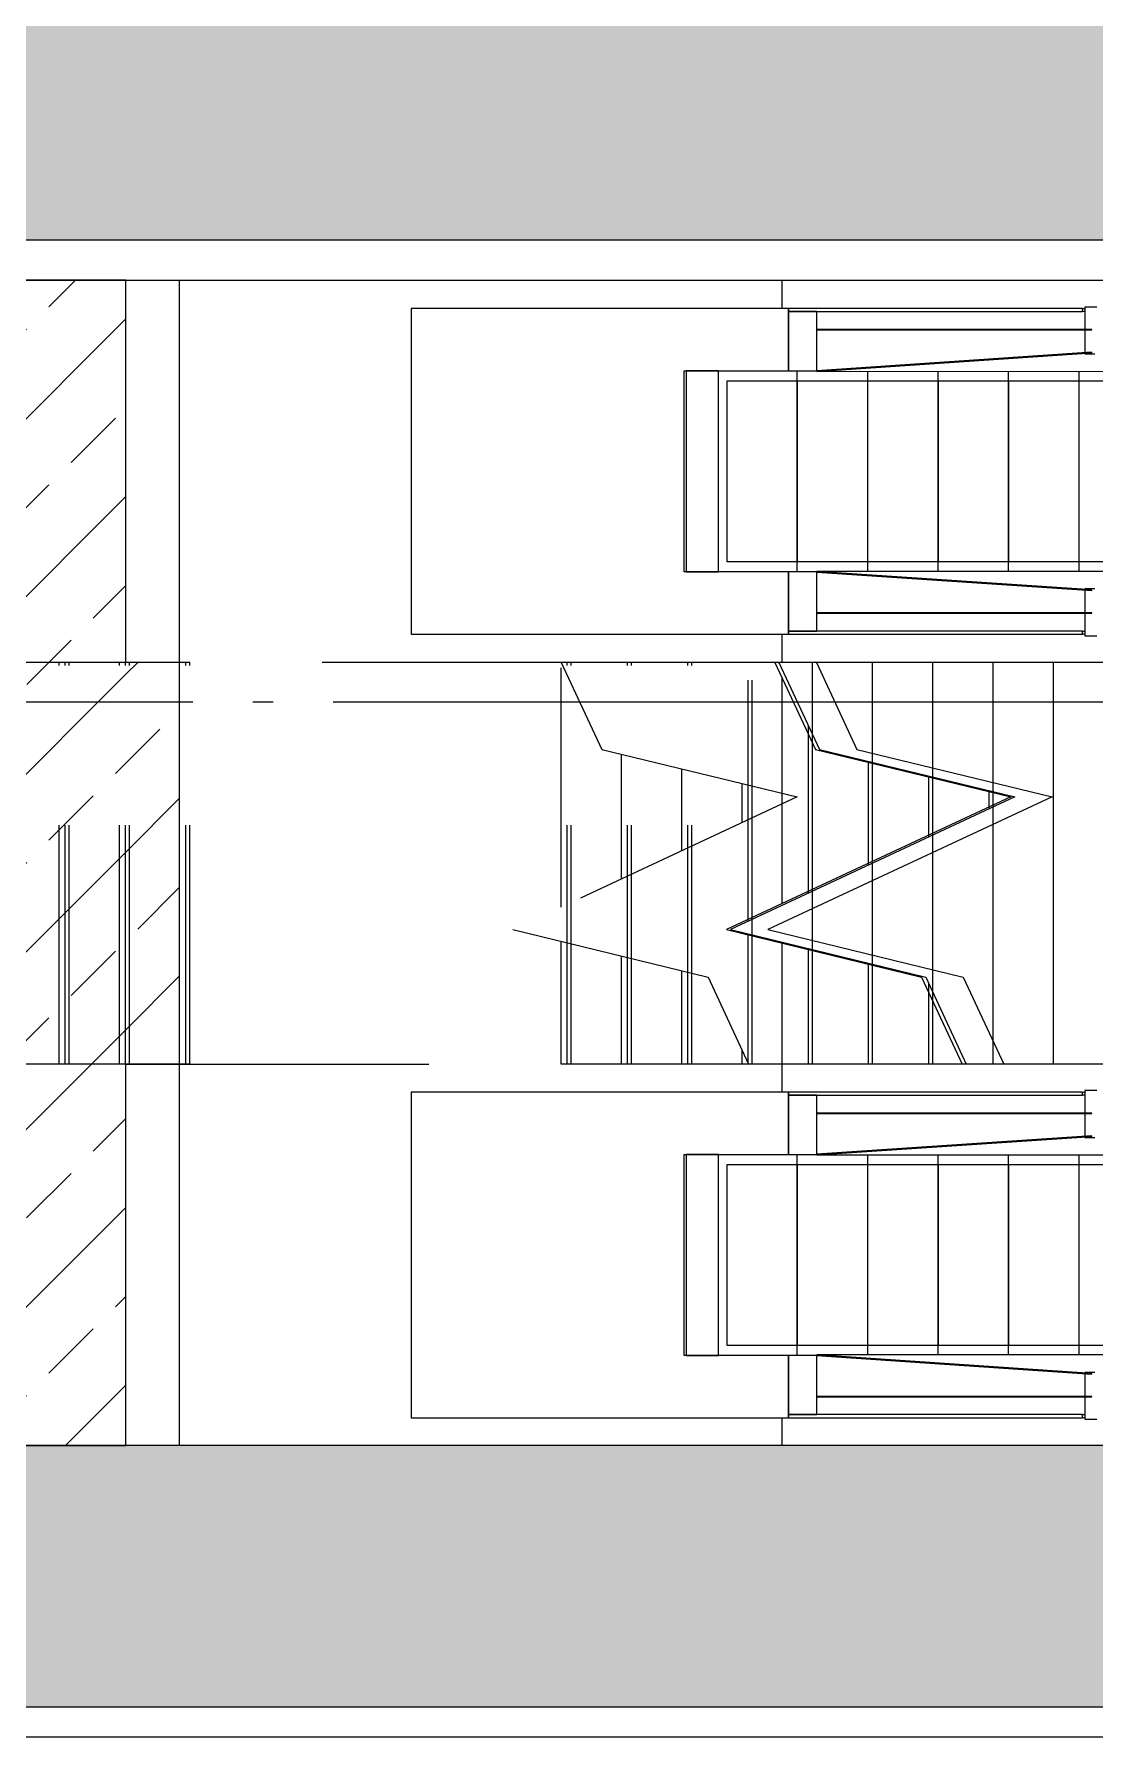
# Model space of a CAD drawing. Header units: metres. Extents: x -201 to 705, y -63 to 42.
# Drawn here: x 527.56 to 532.85, y -22.15 to -13.67 of the extents above; entities that cross this region are included whole.
import ezdxf

# ---------------------------------------------------------------- set-up
doc = ezdxf.new("R2010")
doc.units = ezdxf.units.M
for name, pattern in [('Grid Line', [11.1125, 6.35, -1.5875, 1.5875, -1.5875]), ('HAT AKSI', [5.6, 5, -0.3, 0, -0.3]), ('Overhead', [1.984375, 1.190625, -0.79375])]:
    doc.linetypes.add(name, pattern=pattern)
for name, color, linetype, lineweight in [('A-----NPP', 7, 'Continuous', 9), ('A-SECTMBM', 7, 'Overhead', 9), ('A_AREA', 7, 'Continuous', 9), ('A_GRID', 7, 'Continuous', 9), ('A_HATCH', 7, 'Continuous', 9), ('A_RC', 7, 'Continuous', 9), ('A_STAIR', 7, 'Continuous', 9), ('A_WALL', 7, 'Continuous', 9), ('G-PLANOTM', 7, 'Continuous', 9)]:
    doc.layers.add(name, color=color, linetype=linetype, lineweight=lineweight)
pattern_1 = [(45, (0, 0), (-0.442274, 0.442274), []), (45, (0.4423, 0), (-0.442274, 0.442274), [0.31274, -0.15637])]

# ---------------------------------------------------------------- blocks, each defined once
blk = doc.blocks.new('Floors4 - Floors-4264354-14_73 _17_73_ TEKNİK KAT _FFL__ANAHTAR PLAN')
at = {"layer": 'A_HATCH', "true_color": 0x787878}
h = blk.add_hatch(dxfattribs=at)
h.set_pattern_fill('FP_3', color=8, style=0, pattern_type=2)
h.set_pattern_definition(pattern_1)
h.paths.add_polyline_path([(-154.8056, -20.7), (-154.2931, -20.7), (-154.2931, -14.9), (-155.0931, -14.9), (-155.0931, -20.7)])
at = {"layer": 'A_RC', "lineweight": 18}
for p, q in [((-154.2931, -14.9), (-155.0931, -14.9)), ((-155.0931, -14.9), (-155.0931, -20.7)), ((-154.2931, -16.8018), (-154.2931, -14.9)), ((-154.2931, -20.7), (-154.2931, -18.8018)), ((-155.0931, -20.7), (-154.2931, -20.7))]:
    blk.add_line(p, q, dxfattribs=at)
at = {"layer": 'A_RC'}
for p, q in [((-154.025, -16.8018), (-154.025, -14.9)), ((-154.025, -20.7), (-154.025, -18.8018))]:
    blk.add_line(p, q, dxfattribs=at)
blk = doc.blocks.new('Floors 6 - Floors 6-4287863-14_73 _17_73_ TEKNİK KAT _FFL__ANAHTAR PLAN')
at = {"layer": 'A_HATCH', "true_color": 0x787878}
h = blk.add_hatch(dxfattribs=at)
h.set_pattern_fill('FP_3', color=8, style=0, pattern_type=2)
h.set_pattern_definition(pattern_1)
h.paths.add_polyline_path([(-154.2931, -18.8018), (-154.025, -18.8018), (-154.025, -16.8018), (-154.2931, -16.8018), (-154.2931, -17.8671)])
at = {"layer": 'A_RC', "lineweight": 18}
for p, q in [((-154.025, -16.8018), (-154.2931, -16.8018)), ((-154.025, -18.8018), (-154.025, -16.8018)), ((-154.2931, -18.8018), (-154.025, -18.8018))]:
    blk.add_line(p, q, dxfattribs=at)
blk = doc.blocks.new('IC-TKN-M7-S22-000-10-A1-32-K-T-6C-200_rvt-3-14_73 _17_73_ TEKNİK KAT _FFL__ANAHTAR PLAN')
at = {"layer": 'A_HATCH', "true_color": 0x787878}
h = blk.add_hatch(dxfattribs=at)
h.set_pattern_fill('FP_3', color=8, style=0, pattern_type=2)
h.set_pattern_definition(pattern_1)
h.paths.add_polyline_path([(-147.926, -22), (-125.85, -22), (-125.85, -20.7), (-186.5, -20.7), (-186.5, -22), (-149.6459, -22)])
at = {"layer": 'A-----NPP'}
blk.add_line((-186.55, -22.15), (-125.7509, -22.15), dxfattribs=at)
at = {"layer": 'A-SECTMBM'}
for p, q in [((-154.025, -16.8018), (-157.625, -16.8018)), ((-154.625, -18.8018), (-154.625, -16.8018)), ((-154.625, -18.8018), (-154.625, -16.8018)), ((-154.325, -18.8018), (-154.325, -16.8018)), ((-154.325, -18.8018), (-154.325, -16.8018)), ((-152.125, -16.8018), (-154.025, -16.8018)), ((-154.025, -18.8018), (-154.025, -16.8018)), ((-154.025, -18.8018), (-154.025, -16.8018)), ((-152.125, -18.0192), (-152.125, -16.8018)), ((-152.125, -16.8018), (-151.9228, -17.2353)), ((-152.125, -18.0192), (-152.125, -16.8018)), ((-151.9228, -17.2353), (-150.9506, -17.4716)), ((-151.825, -17.8793), (-151.825, -17.2591)), ((-151.825, -17.8793), (-151.825, -17.2591)), ((-151.525, -17.7394), (-151.525, -17.332)), ((-151.525, -17.7394), (-151.525, -17.332)), ((-151.225, -17.5995), (-151.225, -17.4049)), ((-151.225, -17.5995), (-151.225, -17.4049)), ((-150.9506, -17.4716), (-152.3667, -18.1319)), ((-152.3667, -18.1319), (-151.3945, -18.3682)), ((-152.125, -18.8018), (-152.125, -18.1907)), ((-152.125, -18.8018), (-152.125, -18.1907)), ((-151.825, -18.8018), (-151.825, -18.2636)), ((-151.825, -18.8018), (-151.825, -18.2636)), ((-151.525, -18.8018), (-151.525, -18.3365)), ((-151.525, -18.8018), (-151.525, -18.3365)), ((-151.3945, -18.3682), (-151.1924, -18.8018)), ((-154.025, -18.8018), (-157.625, -18.8018)), ((-154.025, -18.8018), (-152.125, -18.8018)), ((-151.1924, -18.8018), (-152.125, -18.8018)), ((-151.225, -18.8018), (-151.225, -18.7318)), ((-151.225, -18.8018), (-151.225, -18.7318))]:
    blk.add_line(p, q, dxfattribs=at)
at = {"layer": 'A_RC'}
for p, q in [((-151.025, -15.0409), (-151.025, -14.9)), ((-151.025, -16.8018), (-151.025, -16.6609)), ((-151.025, -18.0023), (-151.025, -16.8796)), ((-151.025, -18.9409), (-151.025, -18.1995)), ((-151.025, -20.7), (-151.025, -20.5609))]:
    blk.add_line(p, q, dxfattribs=at)
at = {"layer": 'A_STAIR'}
for p, q in [((-150.855, -16.8018), (-150.6528, -17.2353)), ((-150.6528, -17.2353), (-149.6806, -17.4716)), ((-149.6806, -17.4716), (-151.0967, -18.1319)), ((-151.0967, -18.1319), (-150.1245, -18.3682)), ((-150.1245, -18.3682), (-149.9224, -18.8018))]:
    blk.add_line(p, q, dxfattribs=at)
at = {"layer": 'A_WALL', "lineweight": 18}
for p, q in [((-125.85, -20.7), (-185.2, -20.7)), ((-186.5, -22), (-125.85, -22))]:
    blk.add_line(p, q, dxfattribs=at)
at = {"layer": 'A_RC', "lineweight": 9}
for name in ['Floors4 - Floors-4264354-14_73 _17_73_ TEKNİK KAT _FFL__ANAHTAR PLAN', 'Floors 6 - Floors 6-4287863-14_73 _17_73_ TEKNİK KAT _FFL__ANAHTAR PLAN']:
    blk.add_blockref(name, (0, 0), dxfattribs=at)
blk = doc.blocks.new('D1010_30_Yürüyen Merdiven_1105mm - 4 Basamak - 11_05m - Yürüyen Merdiven_1105mm - 4 Basamak - 11_05m-3549064-14_73 _17_73_ TEKNİK KAT _FFL__ANAHTAR PLAN')
at = {"layer": 'G-PLANOTM'}
for p, q in [((-1.11, -5.6165), (-1.11, -7.4965)), ((0.51, -5.6165), (-1.11, -5.6165)), ((0.51, -7.4965), (0.51, -5.6165)), ((-0.8, -7.4965), (-0.8, -6.9756)), ((-0.8, -6.9756), (0.2, -6.9756)), ((0.2, -6.9858), (-0.8, -6.9858)), ((-0.8, -6.9858), (-0.8, -7.1474)), ((0.2, -6.9756), (0.2, -7.4965)), ((0.2, -7.1474), (0.2, -6.9858)), ((-0.8, -7.1474), (0.2, -7.1474)), ((-0.75, -7.5395), (-0.75, -7.1896)), ((-0.75, -7.1896), (0.15, -7.1896)), ((0.15, -7.1896), (0.15, -7.5395)), ((-1.095, -7.4965), (-1.11, -7.4965)), ((-1.11, -7.4965), (-1.11, -8.9592)), ((-1.11, -7.4965), (-0.8, -7.4965)), ((-1.095, -8.9592), (-1.095, -7.4965)), ((-0.8, -7.4965), (-1.095, -7.4965)), ((-1.095, -7.4965), (-1.095, -7.6364)), ((-0.8, -7.6364), (-0.8, -7.4965)), ((-0.8, -7.5395), (-0.75, -7.5395)), ((-0.75, -7.5395), (0.15, -7.5395)), ((-0.75, -7.8902), (-0.75, -7.5403)), ((-0.75, -7.5403), (0.15, -7.5403)), ((0.15, -7.5395), (0.2, -7.5395)), ((0.15, -7.5403), (0.15, -7.8902)), ((0.2, -7.4965), (0.2, -7.6364)), ((0.495, -7.4965), (0.2, -7.4965)), ((0.2, -7.4965), (0.51, -7.4965)), ((0.495, -7.4965), (0.495, -8.9592)), ((0.51, -7.4965), (0.495, -7.4965)), ((0.495, -7.6364), (0.495, -7.4965)), ((0.51, -8.9592), (0.51, -7.4965)), ((-1.095, -7.6364), (-0.8, -7.6364)), ((-1.0039, -7.6364), (-1.0055, -7.6364)), ((-1.0055, -7.6364), (-1.0055, -9.0065)), ((-1.0039, -9.0065), (-1.0039, -7.6364)), ((-0.8009, -7.6364), (-0.8929, -9.0065)), ((-0.8896, -9.0065), (-0.7976, -7.6364)), ((-0.7976, -7.6364), (-0.8009, -7.6364)), ((-0.7982, -9.6935), (-0.7976, -7.6364)), ((0.2009, -7.6364), (0.1976, -7.6364)), ((0.1976, -7.6364), (0.2896, -9.0065)), ((0.1976, -7.6364), (0.1982, -9.6935)), ((0.2, -7.6364), (0.495, -7.6364)), ((0.2929, -9.0065), (0.2009, -7.6364)), ((0.4055, -7.6364), (0.4039, -7.6364)), ((0.4039, -7.6364), (0.4039, -9.0065)), ((0.4055, -9.0065), (0.4055, -7.6364)), ((-0.7977, -7.8902), (-0.75, -7.8902)), ((-0.75, -7.8902), (0.15, -7.8902)), ((-0.75, -8.241), (-0.75, -7.8911)), ((-0.75, -7.8911), (0.15, -7.8911)), ((0.15, -7.8902), (0.1977, -7.8902)), ((0.15, -7.8911), (0.15, -8.241)), ((-0.7978, -8.241), (-0.75, -8.241)), ((-0.75, -8.241), (0.15, -8.241)), ((-0.75, -8.5917), (-0.75, -8.2418)), ((-0.75, -8.2418), (0.15, -8.2418)), ((0.15, -8.241), (0.1978, -8.241)), ((0.15, -8.2418), (0.15, -8.5917)), ((-0.7979, -8.5917), (-0.75, -8.5917)), ((-0.75, -8.5917), (0.15, -8.5917)), ((-0.75, -8.9424), (-0.75, -8.5925)), ((-0.75, -8.5925), (0.15, -8.5925)), ((0.15, -8.5917), (0.1979, -8.5917)), ((0.15, -8.5925), (0.15, -8.9424)), ((-0.8872, -8.9715), (-1.1179, -8.9715)), ((-1.1179, -8.9715), (-1.1179, -9.0315)), ((-1.11, -8.9592), (-1.095, -8.9592)), ((-1.11, -8.9715), (-1.11, -8.9592)), ((-1.095, -8.9592), (-1.095, -8.9715)), ((-0.8849, -9.0215), (-0.8849, -8.9715)), ((-0.798, -8.9424), (-0.75, -8.9424)), ((-0.75, -8.9424), (0.15, -8.9424)), ((-0.75, -9.2931), (-0.75, -8.9432)), ((-0.75, -8.9432), (0.15, -8.9432)), ((0.15, -8.9424), (0.198, -8.9424)), ((0.15, -8.9432), (0.15, -9.2931)), ((0.2849, -8.9715), (0.2849, -9.0215)), ((0.5179, -8.9715), (0.2872, -8.9715)), ((0.495, -8.9592), (0.51, -8.9592)), ((0.495, -8.9715), (0.495, -8.9592)), ((0.51, -8.9592), (0.51, -8.9715)), ((0.5179, -9.0315), (0.5179, -8.9715)), ((-1.0055, -9.0065), (-1.0039, -9.0065)), ((-0.8929, -9.0065), (-0.8896, -9.0065)), ((0.2896, -9.0065), (0.2929, -9.0065)), ((0.4039, -9.0065), (0.4055, -9.0065))]:
    blk.add_line(p, q, dxfattribs=at)

msp = doc.modelspace()

# ---------------------------------------------------------------- hatches: boundary and pattern name
at = {"layer": 'A_AREA', "true_color": 0xf5daa0}
h = msp.add_hatch(color=41, dxfattribs=at)
h.paths.add_polyline_path([(525.1636, -14.8), (525.1636, -14.7), (538.0636, -14.7), (538.0636, -14.45), (538.1636, -14.45), (538.1636, -12.45), (538.0636, -12.45), (538.0636, -12.25), (531.9962, -12.25), (531.9962, -12.15), (529.9962, -12.15), (529.9962, -12.25), (510.1136, -12.25), (510.1095, -12.15), (508.1136, -12.15), (508.1136, -12.25), (506.9136, -12.25), (506.9136, -14.7), (507.1136, -14.7), (507.1136, -14.8), (508.1136, -14.8), (508.1136, -14.7), (510.2136, -14.7), (510.2177, -14.8), (511.2136, -14.8), (511.2136, -14.7), (520.3136, -14.7), (520.3136, -14.8), (521.3136, -14.8), (521.3136, -14.7), (524.1636, -14.7), (524.1636, -14.8), (525.1601, -14.8)])
h.paths.add_polyline_path([(525.7116, -12.23), (526.8636, -12.23), (526.8636, -12), (525.6636, -12), (525.6653, -12.23)])

# ---------------------------------------------------------------- linework, layer by layer
at = {"layer": 'A-SECTMBM'}
for p, q in [((528.3186, -16.8018), (524.7186, -16.8018)), ((528.3386, -16.8018), (524.7386, -16.8018)), ((527.7186, -18.8018), (527.7186, -16.8018)), ((527.7186, -18.8018), (527.7186, -16.8018)), ((527.7386, -18.8018), (527.7386, -16.8018)), ((527.7386, -18.8018), (527.7386, -16.8018)), ((528.0186, -18.8018), (528.0186, -16.8018)), ((528.0186, -18.8018), (528.0186, -16.8018)), ((528.0386, -18.8018), (528.0386, -16.8018)), ((528.0386, -18.8018), (528.0386, -16.8018)), ((530.2186, -16.8018), (528.3186, -16.8018)), ((528.3186, -18.8018), (528.3186, -16.8018)), ((528.3186, -18.8018), (528.3186, -16.8018)), ((530.2386, -16.8018), (528.3386, -16.8018)), ((528.3386, -18.8018), (528.3386, -16.8018)), ((528.3386, -18.8018), (528.3386, -16.8018)), ((530.2186, -18.8018), (530.2186, -16.8018)), ((531.2523, -16.8018), (530.2186, -16.8018)), ((530.2186, -18.8018), (530.2186, -16.8018)), ((530.2386, -18.8018), (530.2386, -16.8018)), ((531.2723, -16.8018), (530.2386, -16.8018)), ((530.2386, -18.8018), (530.2386, -16.8018)), ((530.5186, -18.8018), (530.5186, -16.8018)), ((530.5186, -18.8018), (530.5186, -16.8018)), ((530.5386, -18.8018), (530.5386, -16.8018)), ((530.5386, -18.8018), (530.5386, -16.8018)), ((530.8186, -18.8018), (530.8186, -16.8018)), ((530.8186, -18.8018), (530.8186, -16.8018)), ((530.8386, -18.8018), (530.8386, -16.8018)), ((530.8386, -18.8018), (530.8386, -16.8018)), ((531.1186, -18.0816), (531.1186, -16.8018)), ((531.1186, -18.0816), (531.1186, -16.8018)), ((531.1386, -18.0816), (531.1386, -16.8018)), ((531.1386, -18.0816), (531.1386, -16.8018)), ((531.4186, -17.9417), (531.4186, -17.1584)), ((531.4186, -17.9417), (531.4186, -17.1584)), ((531.4386, -17.9417), (531.4386, -17.1584)), ((531.4386, -17.9417), (531.4386, -17.1584)), ((531.7186, -17.8018), (531.7186, -17.2995)), ((531.7186, -17.8018), (531.7186, -17.2995)), ((531.7386, -17.8018), (531.7386, -17.2995)), ((531.7386, -17.8018), (531.7386, -17.2995)), ((532.0186, -17.6619), (532.0186, -17.3724)), ((532.0186, -17.6619), (532.0186, -17.3724)), ((532.0386, -17.6619), (532.0386, -17.3724)), ((532.0386, -17.6619), (532.0386, -17.3724)), ((532.3186, -17.522), (532.3186, -17.4453)), ((532.3186, -17.522), (532.3186, -17.4453)), ((532.3386, -17.522), (532.3386, -17.4453)), ((532.3386, -17.522), (532.3386, -17.4453)), ((531.1186, -18.8018), (531.1186, -18.1582)), ((531.1186, -18.8018), (531.1186, -18.1582)), ((531.1386, -18.8018), (531.1386, -18.1582)), ((531.1386, -18.8018), (531.1386, -18.1582)), ((531.4186, -18.8018), (531.4186, -18.2311)), ((531.4186, -18.8018), (531.4186, -18.2311)), ((531.4386, -18.8018), (531.4386, -18.2311)), ((531.4386, -18.8018), (531.4386, -18.2311)), ((531.7186, -18.8018), (531.7186, -18.304)), ((531.7186, -18.8018), (531.7186, -18.304)), ((531.7386, -18.8018), (531.7386, -18.304)), ((531.7386, -18.8018), (531.7386, -18.304)), ((532.0186, -18.8018), (532.0186, -18.4451)), ((532.0186, -18.8018), (532.0186, -18.4451)), ((532.0386, -18.8018), (532.0386, -18.4451)), ((532.0386, -18.8018), (532.0386, -18.4451)), ((528.3186, -18.8018), (524.7186, -18.8018)), ((528.3386, -18.8018), (524.7386, -18.8018)), ((528.3186, -18.8018), (530.2186, -18.8018)), ((528.3386, -18.8018), (530.2386, -18.8018)), ((532.1849, -18.8018), (530.2186, -18.8018)), ((532.2049, -18.8018), (530.2386, -18.8018))]:
    msp.add_line(p, q, dxfattribs=at)
at = {"layer": 'A_GRID', "color": 21, "linetype": 'HAT AKSI', "true_color": 0xffaaaa}
msp.add_line((699.3535, -17), (486.527, -17), dxfattribs=at)
at = {"layer": 'A_GRID', "color": 253, "linetype": 'Grid Line', "true_color": 0xaaaaaa}
msp.add_line((699.3535, -20.7), (486.527, -20.7), dxfattribs=at)
at = {"layer": 'A_RC', "lineweight": 18}
for p, q in [((531.3206, -15.0409), (529.4406, -15.0409)), ((529.4406, -15.0409), (529.4406, -16.6609)), ((532.7833, -15.0409), (531.3206, -15.0409)), ((531.3206, -15.0409), (531.3206, -15.0559)), ((531.3206, -15.3509), (531.3206, -15.0409)), ((531.4605, -15.0559), (531.3206, -15.0559)), ((531.3206, -15.0559), (531.3206, -15.3509)), ((531.3206, -15.0559), (532.7833, -15.0559)), ((531.4605, -15.3509), (531.4605, -15.0559)), ((532.7833, -15.0559), (532.7833, -15.0409)), ((532.8556, -15.033), (532.7956, -15.033)), ((532.7956, -15.033), (532.7956, -15.2636)), ((532.8306, -15.1454), (531.4605, -15.1454)), ((531.4605, -15.1454), (531.4605, -15.147)), ((531.4605, -15.147), (532.8306, -15.147)), ((532.8306, -15.147), (532.8306, -15.1454)), ((532.8306, -15.258), (531.4605, -15.35)), ((531.4605, -15.3533), (532.8306, -15.2613)), ((532.7956, -15.266), (532.8456, -15.266)), ((532.8306, -15.2613), (532.8306, -15.258)), ((530.7996, -16.3509), (530.7996, -15.3509)), ((530.7996, -15.3509), (531.3206, -15.3509)), ((530.9715, -15.3509), (530.8098, -15.3509)), ((530.8098, -15.3509), (530.8098, -16.3509)), ((530.9715, -16.3509), (530.9715, -15.3509)), ((531.3206, -15.3509), (531.4605, -15.3509)), ((531.4605, -15.35), (531.4605, -15.3533)), ((531.3206, -16.3509), (530.7996, -16.3509)), ((530.8098, -16.3509), (530.9715, -16.3509)), ((531.4605, -16.3509), (531.3206, -16.3509)), ((531.3206, -16.3509), (531.3206, -16.6459)), ((531.3206, -16.6609), (531.3206, -16.3509)), ((532.8306, -16.4405), (531.4605, -16.3485)), ((531.4605, -16.3485), (531.4605, -16.3518)), ((531.4605, -16.6459), (531.4605, -16.3509)), ((531.4605, -16.3518), (532.8306, -16.4438)), ((532.8456, -16.4358), (532.7956, -16.4358)), ((532.7956, -16.4381), (532.7956, -16.6688)), ((532.8306, -16.4438), (532.8306, -16.4405)), ((532.8306, -16.5548), (531.4605, -16.5548)), ((531.4605, -16.5548), (531.4605, -16.5564)), ((531.4605, -16.5564), (532.8306, -16.5564)), ((532.8306, -16.5564), (532.8306, -16.5548)), ((529.4406, -16.6609), (531.3206, -16.6609)), ((531.3206, -16.6459), (531.4605, -16.6459)), ((532.7833, -16.6459), (531.3206, -16.6459)), ((531.3206, -16.6459), (531.3206, -16.6609)), ((531.3206, -16.6609), (532.7833, -16.6609)), ((532.7833, -16.6609), (532.7833, -16.6459)), ((532.7956, -16.6688), (532.8556, -16.6688))]:
    msp.add_line(p, q, dxfattribs=at)
at = {"layer": 'A_RC'}
for p, q in [((532.7833, -15.0409), (532.7956, -15.0409)), ((532.7956, -15.0559), (532.7833, -15.0559)), ((531.4605, -15.3533), (533.5176, -15.3527)), ((533.5176, -16.3491), (531.4605, -16.3485)), ((532.7833, -16.6459), (532.7956, -16.6459)), ((532.7956, -16.6609), (532.7833, -16.6609))]:
    msp.add_line(p, q, dxfattribs=at)
at = {"layer": 'A_STAIR'}
for p, q in [((531.2723, -16.8018), (531.2523, -16.8018)), ((531.2523, -16.8018), (531.4545, -17.2353)), ((531.4386, -16.8018), (531.2723, -16.8018)), ((531.2723, -16.8018), (531.4745, -17.2353)), ((531.7386, -16.8018), (531.4386, -16.8018)), ((531.4386, -17.1584), (531.4386, -16.8018)), ((532.0386, -16.8018), (531.7386, -16.8018)), ((531.7386, -17.2995), (531.7386, -16.8018)), ((532.3386, -16.8018), (532.0386, -16.8018)), ((532.0386, -17.3724), (532.0386, -16.8018)), ((532.6386, -16.8018), (532.3386, -16.8018)), ((532.3386, -17.4453), (532.3386, -16.8018)), ((532.9386, -16.8018), (532.6386, -16.8018)), ((532.6386, -18.8018), (532.6386, -16.8018)), ((531.4186, -17.1584), (531.4186, -17.1155)), ((531.4545, -17.2353), (532.4267, -17.4716)), ((531.4745, -17.2353), (532.4467, -17.4716)), ((532.4267, -17.4716), (531.0106, -18.1319)), ((532.4467, -17.4716), (531.0306, -18.1319)), ((532.3186, -17.5313), (532.3186, -17.522)), ((532.3386, -18.8018), (532.3386, -17.522)), ((532.0186, -17.6712), (532.0186, -17.6619)), ((532.0386, -18.4451), (532.0386, -17.6619)), ((531.7186, -17.8111), (531.7186, -17.8018)), ((531.7386, -18.304), (531.7386, -17.8018)), ((531.4186, -17.951), (531.4186, -17.9417)), ((531.4386, -18.2311), (531.4386, -17.9417)), ((531.0106, -18.1319), (531.9828, -18.3682)), ((531.0306, -18.1319), (532.0028, -18.3682)), ((531.1186, -18.0909), (531.1186, -18.0816)), ((531.1386, -18.1582), (531.1386, -18.0816)), ((531.9828, -18.3682), (532.1849, -18.8018)), ((532.0028, -18.3682), (532.2049, -18.8018)), ((532.0186, -18.4451), (532.0186, -18.4022)), ((532.2049, -18.8018), (532.1849, -18.8018)), ((532.3386, -18.8018), (532.2049, -18.8018)), ((532.6386, -18.8018), (532.3386, -18.8018)), ((532.9386, -18.8018), (532.6386, -18.8018))]:
    msp.add_line(p, q, dxfattribs=at)
at = {"layer": 'A_STAIR', "linetype": 'Overhead'}
for p, q in [((531.4386, -17.1584), (531.4386, -16.8018)), ((531.7386, -17.2995), (531.7386, -16.8018)), ((532.0386, -17.3724), (532.0386, -16.8018)), ((532.3386, -17.4453), (532.3386, -16.8018)), ((532.6386, -18.8018), (532.6386, -16.8018)), ((531.4186, -17.1584), (531.4186, -17.1155)), ((532.3186, -17.5313), (532.3186, -17.522)), ((532.3386, -18.8018), (532.3386, -17.522)), ((532.0186, -17.6712), (532.0186, -17.6619)), ((532.0386, -18.4451), (532.0386, -17.6619)), ((531.7186, -17.8111), (531.7186, -17.8018)), ((531.7386, -18.304), (531.7386, -17.8018)), ((531.4186, -17.951), (531.4186, -17.9417)), ((531.4386, -18.2311), (531.4386, -17.9417)), ((531.1186, -18.0909), (531.1186, -18.0816)), ((531.1386, -18.1582), (531.1386, -18.0816)), ((532.0186, -18.4451), (532.0186, -18.4022))]:
    msp.add_line(p, q, dxfattribs=at)
at = {"layer": 'A_WALL', "lineweight": 18}
for p, q in [((538.0636, -14.7), (525.1636, -14.7)), ((525.5636, -14.9), (538.2636, -14.9))]:
    msp.add_line(p, q, dxfattribs=at)
at = {"layer": 'G-PLANOTM'}
for p, q in [((531.0137, -16.3009), (531.0137, -15.4009)), ((531.0137, -15.4009), (531.3636, -15.4009)), ((531.3636, -15.4009), (531.3636, -15.3509)), ((531.3636, -16.3009), (531.3636, -15.4009)), ((531.3644, -16.3009), (531.3644, -15.4009)), ((531.3644, -15.4009), (531.7143, -15.4009)), ((531.7143, -15.4009), (531.7143, -15.3532)), ((531.7143, -16.3009), (531.7143, -15.4009)), ((531.7151, -16.3009), (531.7151, -15.4009)), ((531.7151, -15.4009), (532.065, -15.4009)), ((532.065, -15.4009), (532.065, -15.3531)), ((532.065, -16.3009), (532.065, -15.4009)), ((532.0658, -16.3009), (532.0658, -15.4009)), ((532.0658, -15.4009), (532.4157, -15.4009)), ((532.4157, -15.4009), (532.4157, -15.353)), ((532.4157, -16.3009), (532.4157, -15.4009)), ((532.4166, -16.3009), (532.4166, -15.4009)), ((532.4166, -15.4009), (532.7665, -15.4009)), ((532.7665, -15.4009), (532.7665, -15.3529)), ((532.7665, -16.3009), (532.7665, -15.4009)), ((532.7673, -16.3009), (532.7673, -15.4009)), ((532.7673, -15.4009), (533.1172, -15.4009)), ((531.3636, -16.3009), (531.0137, -16.3009)), ((531.3636, -16.3509), (531.3636, -16.3009)), ((531.7143, -16.3009), (531.3644, -16.3009)), ((531.7143, -16.3486), (531.7143, -16.3009)), ((532.065, -16.3009), (531.7151, -16.3009)), ((532.065, -16.3486), (532.065, -16.3009)), ((532.4157, -16.3009), (532.0658, -16.3009)), ((532.4157, -16.3487), (532.4157, -16.3009)), ((532.7665, -16.3009), (532.4166, -16.3009)), ((532.7665, -16.3488), (532.7665, -16.3009)), ((533.1172, -16.3009), (532.7673, -16.3009))]:
    msp.add_line(p, q, dxfattribs=at)

# ---------------------------------------------------------------- block references
at = {"lineweight": 5}
msp.add_blockref('IC-TKN-M7-S22-000-10-A1-32-K-T-6C-200_rvt-3-14_73 _17_73_ TEKNİK KAT _FFL__ANAHTAR PLAN', (682.3136, 0), dxfattribs=at)
at = {"layer": 'G-PLANOTM', "rotation": 89.99999999999964}
msp.add_blockref('D1010_30_Yürüyen Merdiven_1105mm - 4 Basamak - 11_05m - Yürüyen Merdiven_1105mm - 4 Basamak - 11_05m-3549064-14_73 _17_73_ TEKNİK KAT _FFL__ANAHTAR PLAN', (523.8241, -19.4509), dxfattribs=at)

doc.saveas('drawing.dxf')
